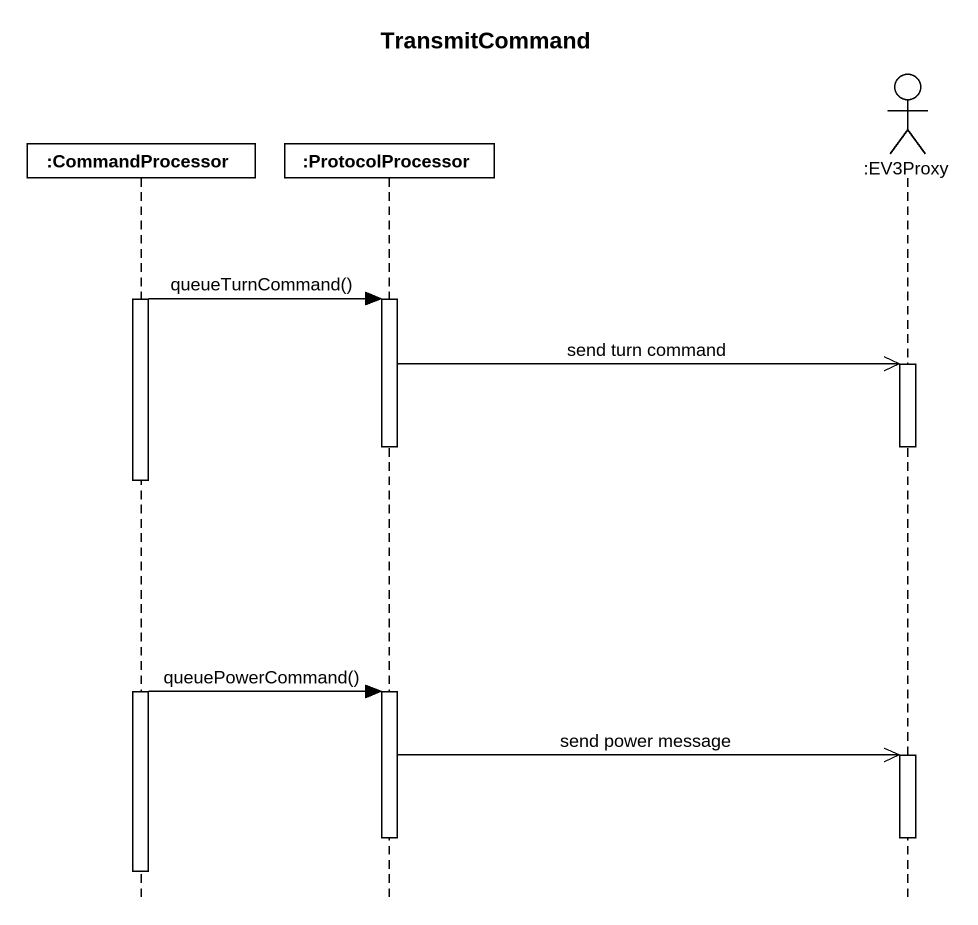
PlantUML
@startuml
title TransmitCommand
hide footbox
participant ":CommandProcessor" as CommandProcessor
participant ":ProtocolProcessor" as ProtocolProcessor
actor ":EV3Proxy" as EV3Proxy

activate CommandProcessor
CommandProcessor -> ProtocolProcessor : queueTurnCommand()
activate ProtocolProcessor
ProtocolProcessor ->> EV3Proxy : send turn command
activate EV3Proxy
deactivate ProtocolProcessor
deactivate EV3Proxy
CommandProcessor -> ProtocolProcessor : queuePowerCommand()
activate ProtocolProcessor
ProtocolProcessor ->> EV3Proxy : send power message
activate EV3Proxy
deactivate ProtocolProcessor
deactivate EV3Proxy
deactivate CommandProcessor
@enduml
